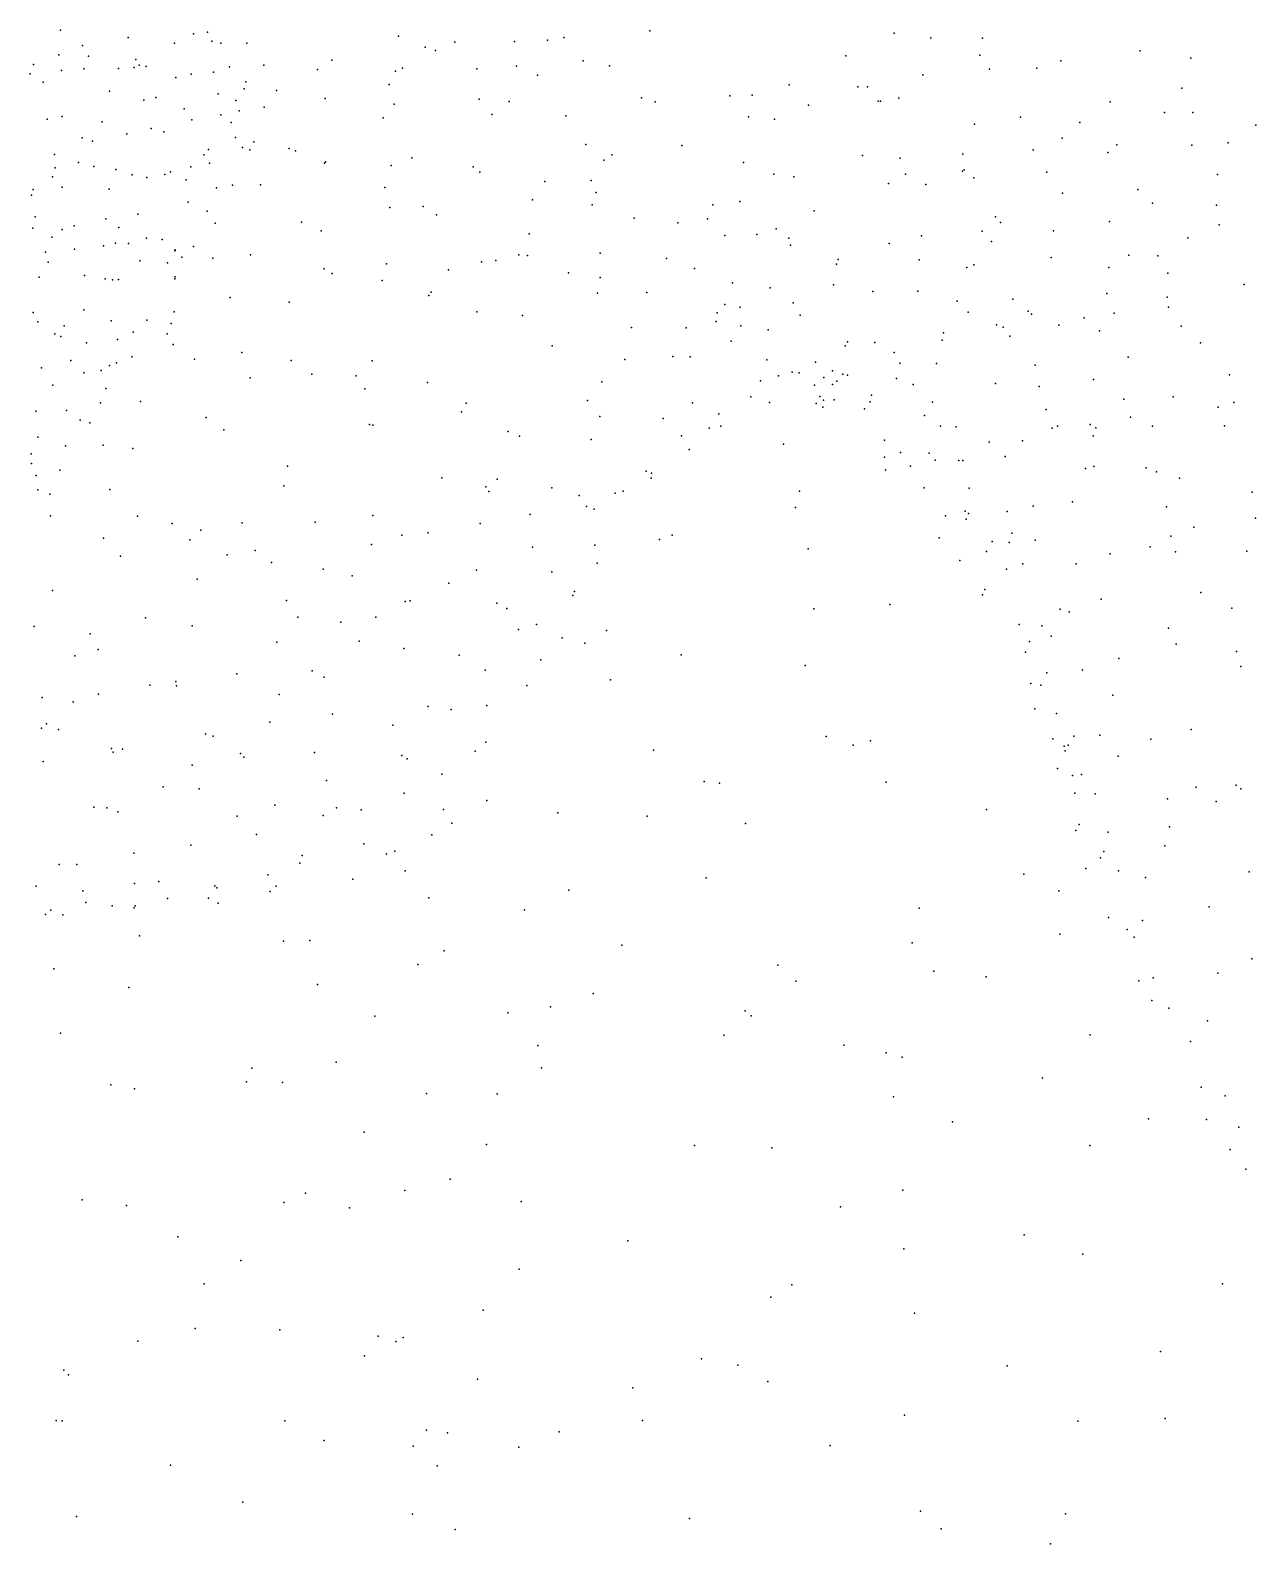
# Model space of a CAD drawing. Header units: metres. Extents: x -23.9 to 23.9, y -27.4 to 27.4.
# Drawn here: x 4.618 to 7.369, y -3.416 to -0.019 of the extents above; entities that cross this region are included whole.
import ezdxf

# ---------------------------------------------------------------- set-up
doc = ezdxf.new("R2010")
doc.units = ezdxf.units.M

msp = doc.modelspace()

# ---------------------------------------------------------------- linework, layer by layer
for p in [(4.6856, -0.0188, -12.6616), (4.9841, -0.0265, -24.4709), (5.0156, -0.0232, -13.576), (5.444, -0.0324, -24.3245), (6.009, -0.0203, 20.2875), (6.5573, -0.0253, 21.662), (4.7351, -0.0528, -15.0699), (4.8373, -0.0348, 24.6252), (4.9418, -0.048, -13.252), (5.0256, -0.0434, -14.656), (5.0457, -0.0479, 19.7812), (5.1039, -0.0479, -14.0198), (5.5042, -0.0564, 17.3899), (5.5271, -0.0642, 17.1009), (5.5712, -0.0458, 19.7664), (5.7046, -0.0443, -22.3132), (5.779, -0.0413, -5.5058), (5.8157, -0.0353, -24.4935), (6.6393, -0.0357, 21.9216), (6.7557, -0.0367, -22.8423), (7.1095, -0.065, 17.6085), (4.6247, -0.0954, -12.5273), (4.6819, -0.0739, -24.9971), (4.7485, -0.0768, -12.7371), (4.8544, -0.0845, -2.6799), (4.8619, -0.0975, -12.9464), (4.8777, -0.1004, 16.3746), (5.0652, -0.1005, -13.8914), (5.1417, -0.0971, -14.2504), (5.2946, -0.0862, -2.4373), (5.7096, -0.0995, 19.838), (5.8591, -0.0876, 20.0263), (5.9181, -0.0983, 17.3979), (6.449, -0.076, 17.3926), (6.7499, -0.075, 18.0321), (6.9313, -0.0872, 17.4885), (7.2233, -0.0811, 22.5028), (4.6176, -0.1169, -15.2202), (4.6462, -0.1353, -2.8042), (4.6881, -0.1091, 19.8083), (4.738, -0.1051, -6.1713), (4.8156, -0.1049, 21.7574), (4.8507, -0.1021, 19.8401), (4.9444, -0.1251, -13.3445), (4.9792, -0.117, -13.501), (5.029, -0.113, -25.274), (5.1013, -0.1346, 22.3747), (5.2626, -0.1067, 17.412), (5.4377, -0.1107, 23.8917), (5.4536, -0.104, -25.4845), (5.6204, -0.105, -25.0207), (5.7563, -0.1193, 17.4061), (6.6213, -0.1187, 21.7842), (6.7712, -0.1064, -5.1666), (6.8772, -0.1036, -1.1796), (4.7957, -0.1553, -12.8571), (5.0395, -0.1612, 24.2208), (5.0981, -0.1499, -14.0984), (5.1703, -0.1542, -14.4453), (5.4231, -0.1407, 23.2496), (6.1881, -0.1657, 17.4332), (6.2381, -0.1648, -22.4025), (6.3217, -0.1413, 20.8209), (6.4754, -0.1461, 21.2137), (6.4973, -0.1461, -1.4967), (7.2029, -0.1487, -0.8711), (4.8729, -0.1759, -13.0786), (4.8992, -0.1699, -13.1916), (4.9634, -0.1955, -14.7855), (5.0791, -0.1762, 19.748), (5.0869, -0.1996, 17.3933), (5.143, -0.1916, -21.8488), (5.2797, -0.1721, 19.7153), (5.4348, -0.1845, -5.6568), (5.6256, -0.1732, 19.7481), (5.6928, -0.1789, -2.1358), (5.9897, -0.1701, 20.1624), (6.0205, -0.1791, 17.4416), (6.3651, -0.1869, 17.84), (6.5216, -0.1778, 21.3509), (6.5263, -0.1783, 17.4437), (6.5675, -0.1715, 21.5313), (7.0418, -0.1796, 17.6386), (7.1645, -0.2032, 17.7718), (7.2274, -0.2036, -22.3587), (4.6556, -0.2184, -12.6339), (4.6896, -0.2126, -15.2031), (4.7788, -0.2245, -15.0842), (4.9804, -0.2198, -13.6253), (5.0457, -0.2086, -13.9114), (5.069, -0.2256, -2.5484), (5.4102, -0.215, 19.691), (5.654, -0.2078, 17.3345), (5.8199, -0.2111, 19.8909), (6.2298, -0.2132, 20.5518), (6.2883, -0.2184, -1.6491), (6.7378, -0.2295, 17.4874), (6.8412, -0.214, 22.1489), (6.9737, -0.2256, 18.2653), (7.369, -0.2316, 18.4135), (4.7339, -0.2599, 24.3947), (4.7576, -0.2675, -12.8516), (4.8346, -0.251, -12.9962), (4.8892, -0.239, -14.9122), (4.9172, -0.2467, -13.3692), (5.0785, -0.2593, -14.1236), (5.1197, -0.2691, -14.3248), (6.9345, -0.2613, 22.251), (7.3072, -0.2717, -4.7018), (4.6719, -0.2973, -12.7101), (5.0076, -0.2983, -13.8471), (5.0178, -0.2866, 16.6409), (5.0941, -0.2821, -14.5959), (5.1109, -0.2869, 22.8364), (5.1991, -0.284, 23.2082), (5.2132, -0.2893, 19.6939), (5.474, -0.3054, -21.8572), (5.8651, -0.2754, 17.5073), (5.9232, -0.2987, 17.6221), (6.0807, -0.2776, 17.51), (6.4861, -0.3002, 21.0981), (6.5709, -0.3056, 21.3886), (6.7116, -0.2967, 18.2434), (6.8693, -0.2871, 17.6569), (7.0369, -0.2928, 17.8001), (7.0569, -0.2763, 22.3893), (7.2257, -0.2768, 17.9286), (4.6736, -0.3277, -15.2723), (4.7262, -0.3157, 17.3538), (4.7603, -0.3246, 22.0251), (4.8095, -0.3314, -15.0416), (4.9322, -0.3362, -14.7983), (4.9779, -0.3255, 17.3757), (5.0199, -0.3173, -14.6903), (5.2785, -0.3174, 17.4842), (5.2803, -0.3138, 17.1477), (5.4276, -0.3224, 17.5375), (5.6123, -0.325, 19.6804), (5.6272, -0.3373, 17.5489), (5.9056, -0.3104, -1.9386), (6.2191, -0.3154, 20.4385), (6.7108, -0.3347, -1.2229), (6.7146, -0.3317, 21.8085), (6.9003, -0.3372, -1.0541), (4.6679, -0.3475, 19.8527), (4.689, -0.3708, -15.1501), (4.8463, -0.343, -13.1638), (4.8791, -0.3495, -13.3223), (4.9201, -0.3425, -13.5011), (4.9677, -0.3546, 19.802), (5.0356, -0.3724, -14.4984), (5.0719, -0.3666, -14.2263), (5.1347, -0.3661, 17.4309), (5.4134, -0.3718, 19.6166), (5.7729, -0.3586, 17.5644), (5.8768, -0.3561, 19.8354), (6.2869, -0.3421, 20.5676), (6.3322, -0.348, 17.5601), (6.5448, -0.3626, 21.2244), (6.583, -0.3417, 17.572), (6.6284, -0.365, 21.5365), (6.7362, -0.3504, -22.3029), (7.283, -0.3428, 22.4229), (4.6207, -0.3886, 16.2328), (4.6239, -0.3763, 21.7656), (4.7946, -0.3757, -14.9387), (4.9719, -0.4046, 23.001), (5.7454, -0.3995, 19.7156), (5.8878, -0.3826, -5.437), (6.211, -0.4028, 17.5973), (6.935, -0.3841, 17.8513), (7.1045, -0.376, 18.4651), (7.1374, -0.4068, 18.0475), (4.6285, -0.4374, -12.7109), (4.859, -0.4318, 17.3615), (5.0151, -0.4249, -14.0387), (5.4251, -0.4166, 17.3684), (5.5001, -0.4141, 17.6013), (5.5295, -0.4334, 19.5839), (5.8789, -0.4108, -21.9076), (5.9731, -0.4402, 19.8787), (6.1503, -0.4107, 20.2257), (6.3773, -0.4244, 20.7233), (6.7846, -0.4376, 17.8143), (7.281, -0.4113, 18.1477), (4.6233, -0.4629, -15.0388), (4.6891, -0.4659, -12.8398), (4.7165, -0.4581, -14.8414), (4.7876, -0.442, -14.7563), (4.8164, -0.4615, -14.6449), (5.0326, -0.4519, -14.1521), (5.2268, -0.4492, -2.4403), (5.2705, -0.4689, 19.6752), (5.7376, -0.4754, 19.6057), (6.0717, -0.4514, 17.6302), (6.1383, -0.442, 17.9205), (6.2922, -0.4643, -5.0927), (6.7545, -0.4696, 21.7689), (6.7961, -0.4504, 21.9019), (6.9153, -0.4693, 17.9599), (7.0405, -0.448, 22.305), (7.2869, -0.4555, 18.6115), (4.6662, -0.4833, -6.3337), (4.7818, -0.503, -13.0668), (4.8088, -0.4965, -13.182), (4.8383, -0.4977, -13.3189), (4.8785, -0.4857, -14.4577), (4.9134, -0.4885, -13.6513), (4.9838, -0.5044, -6.0169), (6.1768, -0.4797, -1.6302), (6.249, -0.4771, 20.3645), (6.3208, -0.4852, 17.6549), (6.3242, -0.5012, 20.5273), (6.546, -0.4974, 21.0906), (6.6188, -0.48, 21.3672), (6.7758, -0.4927, 18.4656), (7.2165, -0.4848, 22.3662), (4.6518, -0.5168, 22.3577), (4.6581, -0.5394, -14.7106), (4.7171, -0.51, 19.8791), (4.8637, -0.5365, -13.4834), (4.9257, -0.5409, -13.7727), (4.9419, -0.5136, -14.2569), (4.943, -0.5116, 23.5838), (4.9578, -0.5281, 16.925), (5.0274, -0.5302, 17.4306), (5.1119, -0.5227, 17.1882), (5.4175, -0.5428, 17.6197), (5.6305, -0.5388, -21.6695), (5.6629, -0.5353, 19.5059), (5.7147, -0.5225, 17.6857), (5.7342, -0.5243, 17.6788), (5.8975, -0.5189, 19.5856), (6.0463, -0.5308, 19.6875), (6.4318, -0.5332, 17.7739), (6.6133, -0.5341, 17.8675), (6.9098, -0.5289, 22.0931), (7.0839, -0.5237, -22.0339), (7.1492, -0.5254, -0.7492), (4.6379, -0.5732, 22.6669), (4.739, -0.5692, 23.0613), (4.7854, -0.5767, 23.3168), (4.9423, -0.577, -14.0695), (4.9426, -0.5722, -13.8888), (5.2778, -0.5546, 17.557), (5.2954, -0.5647, -21.5275), (5.5563, -0.5567, -2.1447), (5.8258, -0.563, -1.9033), (5.8975, -0.5739, 17.7139), (6.1091, -0.5534, 19.9841), (6.4278, -0.5441, 20.7544), (6.7201, -0.5516, -4.8008), (6.736, -0.5453, 17.9463), (7.0389, -0.5515, 18.1584), (7.1718, -0.5637, 18.2455), (4.8021, -0.5787, 17.3634), (4.8158, -0.5782, -14.3018), (5.408, -0.5804, 19.6195), (5.5179, -0.6064, 19.5187), (5.8911, -0.6092, 19.4456), (6.0021, -0.6073, 19.5194), (6.1944, -0.586, 20.1694), (6.2789, -0.597, 17.7889), (6.4208, -0.5902, -1.3647), (6.5095, -0.6054, 17.9186), (6.6101, -0.6046, 21.19), (7.0349, -0.61, 22.2218), (7.3432, -0.5893, 18.466), (5.0664, -0.6185, 19.7682), (5.199, -0.6288, 19.7113), (5.5124, -0.6138, -5.5939), (6.1769, -0.6344, 19.8322), (6.2112, -0.6407, 20.0443), (6.3303, -0.6304, 20.4388), (6.6986, -0.6267, 21.4497), (6.8233, -0.6222, 18.1094), (7.1705, -0.6177, 18.4336), (7.1728, -0.6407, 18.5859), (4.6241, -0.6526, 19.9027), (4.6349, -0.6734, 23.7898), (4.7377, -0.646, 23.5651), (4.7993, -0.6713, -14.058), (4.8796, -0.6694, -13.7209), (4.9337, -0.6767, -21.3093), (4.9405, -0.651, 17.4265), (5.6204, -0.6509, 17.7494), (5.7224, -0.659, 19.3408), (6.1576, -0.6726, 18.2992), (6.1596, -0.6527, 17.8093), (6.3464, -0.6583, 17.9126), (6.7233, -0.6519, -1.0692), (6.8579, -0.6494, 18.2475), (6.8654, -0.6557, 21.8696), (6.9836, -0.6644, 18.5025), (7.0509, -0.6535, -4.4842), (4.673, -0.7003, -12.946), (4.686, -0.7064, -14.166), (4.6934, -0.682, -2.766), (4.8132, -0.7132, -13.9086), (4.8483, -0.6965, 19.8495), (4.9248, -0.7005, -2.6117), (5.9678, -0.6858, 18.1055), (6.0902, -0.6864, 19.4568), (6.2132, -0.6823, 19.7125), (6.2746, -0.6912, 20.2126), (6.668, -0.6979, 18.1863), (6.7867, -0.6799, 21.631), (6.8019, -0.685, 18.4084), (6.8169, -0.7053, 18.5588), (6.927, -0.6805, 18.7107), (7.0185, -0.6932, 18.7096), (7.2013, -0.6827, 18.7354), (4.7435, -0.7204, -13.1606), (4.9383, -0.7241, 17.207), (5.0926, -0.7424, 17.5269), (5.7892, -0.7269, 17.8192), (6.1912, -0.7168, -1.5108), (6.447, -0.7273, 20.6555), (6.4526, -0.7178, 18.0589), (6.514, -0.7195, 20.831), (6.5573, -0.742, 18.3479), (6.665, -0.7147, 18.4291), (7.2447, -0.7202, 22.3148), (4.6429, -0.7767, -14.0392), (4.7085, -0.7602, -13.0497), (4.7956, -0.7715, -13.4626), (4.811, -0.765, -13.76), (4.8459, -0.7521, 17.4127), (4.9862, -0.757, 19.8074), (5.2031, -0.7598, -2.3845), (5.3856, -0.7606, 17.674), (5.9523, -0.7577, 17.8566), (6.0605, -0.7509, 19.3408), (6.099, -0.7515, 17.9223), (6.2711, -0.7585, 19.524), (6.3809, -0.764, 18.5992), (6.5699, -0.7662, 18.6442), (6.6523, -0.767, 21.1606), (6.8741, -0.7708, 21.7699), (7.0825, -0.7528, 22.2185), (4.6681, -0.8152, -13.8786), (4.7379, -0.7875, 19.8781), (4.7767, -0.7824, 17.0161), (5.1112, -0.7992, 19.7548), (5.2495, -0.7905, 17.6163), (5.3492, -0.7942, 19.6083), (5.5096, -0.8094, 19.4352), (5.9012, -0.8078, -5.1837), (6.2573, -0.806, 19.3037), (6.2974, -0.7944, -4.8284), (6.3284, -0.7864, 18.1224), (6.3441, -0.7881, 19.8149), (6.3783, -0.8151, 18.5588), (6.3996, -0.7979, 20.1911), (6.4188, -0.7836, 20.4893), (6.4191, -0.8139, -21.6252), (6.4285, -0.8065, 19.3971), (6.442, -0.791, 18.4312), (6.4528, -0.7929, 18.2457), (6.5623, -0.8008, 18.8126), (6.5995, -0.8138, 20.9712), (6.7844, -0.812, 18.8933), (7.0044, -0.8026, 22.0883), (7.3099, -0.7921, 18.9886), (4.787, -0.8228, -13.6343), (5.369, -0.824, 17.6834), (6.2355, -0.8416, 19.0987), (6.3902, -0.8409, 19.1165), (6.3983, -0.849, 19.7099), (6.4226, -0.8486, 20.3421), (6.5064, -0.8378, 19.2623), (6.8831, -0.8187, -0.8528), (7.0726, -0.8468, 18.9227), (7.1834, -0.8414, 19.0573), (4.6298, -0.8741, -12.9668), (4.6992, -0.8724, -13.146), (4.7756, -0.8551, -6.3415), (4.8648, -0.8523, 19.8477), (5.5855, -0.8754, 19.3266), (5.5961, -0.8558, 17.8011), (5.8687, -0.8496, 18.2712), (6.1048, -0.8552, 19.2123), (6.1636, -0.8795, 18.2109), (6.2776, -0.8547, 18.7201), (6.382, -0.8563, 19.5315), (6.3974, -0.8648, 18.9015), (6.4906, -0.8688, 19.0297), (6.5031, -0.8525, 20.6142), (6.6433, -0.8537, 19.2989), (6.8984, -0.8699, 19.042), (7.2844, -0.865, 22.2869), (7.3195, -0.8541, 19.1187), (4.7295, -0.8943, -13.3119), (4.7515, -0.9003, -13.4203), (5.0129, -0.8879, 19.8002), (5.0519, -0.9156, 17.561), (5.3792, -0.904, -21.2965), (5.3864, -0.9052, -2.1515), (5.8967, -0.8855, 18.056), (6.0386, -0.8903, 18.1549), (6.1417, -0.9122, 18.9195), (6.1678, -0.9075, 18.6418), (6.6255, -0.8834, 19.073), (6.6612, -0.9074, 19.4838), (6.6961, -0.9093, 21.1408), (6.912, -0.912, 21.7213), (6.9236, -0.9077, -21.6439), (6.9974, -0.9039, 19.1377), (7.0097, -0.9112, 21.9862), (7.0881, -0.887, 22.1632), (7.1369, -0.9077, 19.1816), (7.2987, -0.9066, -21.5568), (4.6347, -0.9323, -13.5955), (4.7813, -0.9502, 17.4431), (5.6906, -0.9197, 17.8839), (5.7158, -0.9299, 19.1669), (5.8768, -0.9377, -1.6897), (6.0798, -0.9291, 19.0533), (6.309, -0.948, -1.3026), (6.5355, -0.9392, 19.97), (6.7708, -0.9432, 21.3062), (6.8451, -0.9404, 21.51), (7.0038, -0.9291, 19.3631), (4.62, -0.9692, 17.3723), (4.6968, -0.9518, -2.7605), (4.8482, -0.9579, 17.4256), (6.0973, -0.9599, 18.6962), (6.5357, -0.9767, 19.6637), (6.5711, -0.9667, 20.5707), (6.6359, -0.9679, -4.4073), (6.6491, -0.9838, 20.8013), (6.7026, -0.9844, 20.9871), (6.7111, -0.9843, 18.9292), (6.8067, -0.9754, 19.5298), (4.6206, -0.9911, -13.4593), (4.6309, -1.018, -13.3501), (4.6842, -1.0061, -13.2428), (5.1953, -0.9976, 19.6755), (6.0005, -1.0081, 18.5491), (6.0123, -1.0128, -4.9245), (6.5374, -1.0052, 20.3574), (6.5938, -0.9976, -1.0283), (6.9871, -1.0025, 19.4922), (7.0053, -0.9977, 21.882), (7.1228, -1.0008, 19.4274), (7.1462, -1.0102, -4.0159), (4.6349, -1.0501, -13.0785), (4.7964, -1.0496, 19.8675), (5.1871, -1.0414, 17.6749), (5.5415, -1.0237, 19.305), (5.6408, -1.0437, 17.9366), (5.6658, -1.0261, -1.846), (5.7883, -1.0455, 18.0622), (6.0115, -1.024, 18.3888), (6.6242, -1.0457, 19.7425), (6.7254, -1.0465, 21.1857), (7.1979, -1.0239, 22.2348), (4.6615, -1.0598, 17.2609), (5.6468, -1.0543, -5.2281), (5.8501, -1.0633, 18.9636), (5.9306, -1.058, 18.2585), (5.9487, -1.0537, 18.7772), (6.3445, -1.0532, 18.8799), (6.8696, -1.087, -0.744), (6.9575, -1.0771, 21.6676), (7.3607, -1.0556, 19.3733), (4.6631, -1.1085, 19.8873), (4.8585, -1.1092, 17.5309), (5.3864, -1.1082, 17.833), (5.7398, -1.106, 19.0557), (5.8663, -1.0881, 18.6745), (5.8839, -1.0938, -21.3342), (6.3357, -1.0902, -21.3964), (6.6722, -1.1084, 20.5748), (6.7169, -1.0983, 20.2117), (6.7186, -1.1159, 19.8541), (6.724, -1.1036, 19.9951), (6.811, -1.0989, 19.7324), (7.1686, -1.0884, 19.5515), (7.3685, -1.1142, 22.2416), (4.9361, -1.1256, 19.8341), (5.0009, -1.1412, 17.6335), (5.0937, -1.1247, 19.7231), (5.2576, -1.1229, 19.554), (5.4522, -1.1519, 19.3326), (5.5113, -1.147, 17.9301), (5.628, -1.1259, 19.1622), (6.0587, -1.152, -1.4324), (6.8211, -1.148, -21.3719), (7.1785, -1.1541, 22.1588), (7.2299, -1.1342, -0.5109), (4.782, -1.1585, 17.6149), (4.976, -1.1623, 17.7861), (5.1225, -1.1862, 17.7328), (5.3837, -1.1729, 18.2688), (5.7455, -1.1793, 18.127), (5.885, -1.1743, 18.7773), (6.0301, -1.1615, 18.8769), (6.3638, -1.1831, -1.1483), (6.6585, -1.1578, 20.4049), (6.7643, -1.1888, 21.2172), (6.7776, -1.1667, 20.9364), (6.8154, -1.1683, 20.1304), (6.874, -1.1633, 21.4589), (7.1322, -1.1782, 22.0318), (7.3488, -1.1878, 19.5941), (4.8203, -1.1989, 19.8362), (5.0596, -1.1963, -2.509), (5.1589, -1.2135, 18.0817), (5.8905, -1.215, 18.5542), (6.7043, -1.209, 19.0503), (6.8462, -1.2161, 19.9629), (6.9656, -1.2166, 19.8565), (7.0418, -1.194, 21.7705), (7.1891, -1.1895, 19.7086), (4.9924, -1.2511, -6.0834), (5.2749, -1.2284, 17.8479), (5.3401, -1.2431, 19.3991), (5.6192, -1.2306, 18.0469), (5.7885, -1.2345, 18.9316), (6.8093, -1.2282, 21.3435), (4.6679, -1.2765, 17.5312), (5.557, -1.26, 19.161), (5.8358, -1.2879, 18.352), (5.8397, -1.2789, 18.6952), (6.7558, -1.2862, -3.9655), (6.7608, -1.2738, 20.4768), (7.2456, -1.2807, 19.8157), (5.1932, -1.2984, 19.5226), (5.459, -1.3011, 19.241), (5.4707, -1.2998, 18.5858), (5.6648, -1.3048, 19.0222), (5.6876, -1.3169, 18.1756), (6.377, -1.3178, -4.1845), (6.5474, -1.3074, -0.93), (6.9301, -1.3185, 21.5654), (6.9504, -1.3242, 20.235), (7.0217, -1.2959, 19.9622), (7.315, -1.3161, 22.1847), (4.6262, -1.3568, 19.8136), (4.876, -1.3377, 17.6906), (4.9809, -1.3553, -20.9656), (5.2187, -1.336, 18.3794), (5.3149, -1.3473, 17.9488), (5.3934, -1.3363, -21.0346), (5.7544, -1.3524, 18.8545), (6.8376, -1.3523, 21.3985), (6.8889, -1.3554, 20.3807), (4.7524, -1.3736, 17.6433), (5.1713, -1.3924, 17.8959), (5.3563, -1.39, 19.2988), (5.7137, -1.3642, 18.9734), (5.8116, -1.3828, 18.4733), (5.9114, -1.366, -21.1345), (6.8612, -1.3906, 20.8391), (6.9096, -1.3789, 19.1816), (7.1734, -1.3606, 22.0083), (4.7175, -1.4232, -2.7409), (4.7701, -1.4088, 19.7503), (5.4563, -1.4068, 18.8061), (5.5808, -1.4216, -1.8719), (5.8628, -1.3944, -4.7659), (6.0791, -1.4209, 19.0695), (6.8519, -1.4149, 21.0759), (7.1901, -1.3971, 20.0416), (7.326, -1.4134, -3.5483), (5.2502, -1.4569, -2.307), (5.639, -1.4553, 18.2372), (5.7636, -1.4319, 18.6558), (6.3572, -1.4447, 19.1255), (6.98, -1.4543, 21.66), (7.0616, -1.4286, 20.2407), (7.3355, -1.4471, 20.0149), (4.8864, -1.4885, 18.3392), (4.9444, -1.4805, 17.8236), (4.946, -1.4904, 19.5701), (5.0812, -1.4632, 19.5075), (5.2778, -1.4705, -5.6917), (5.7322, -1.4899, 18.429), (5.9202, -1.4767, -1.4537), (6.8637, -1.4848, 21.2379), (6.8868, -1.4887, 20.9433), (6.9001, -1.4613, 20.6399), (4.6443, -1.5165, 18.1261), (4.7138, -1.5259, -6.6279), (4.7708, -1.5093, 17.7842), (5.1767, -1.5101, 17.9762), (7.048, -1.5114, 20.3444), (5.2961, -1.554, 19.2695), (5.5109, -1.5365, 18.1853), (5.5623, -1.5434, 18.995), (5.6428, -1.5344, 18.8468), (6.8731, -1.5419, 21.4686), (6.9219, -1.5523, 20.7655), (4.6431, -1.5852, 19.662), (4.6543, -1.5758, -20.7933), (4.6813, -1.5884, 17.8426), (5.1558, -1.5721, 19.3682), (5.4318, -1.5785, 19.1126), (7.2239, -1.5884, 20.1426), (5.0111, -1.5981, 18.7233), (5.0279, -1.6032, 19.4229), (5.6401, -1.6164, 18.7363), (6.4045, -1.6039, -3.8413), (6.4654, -1.6238, 19.2969), (6.5039, -1.6139, -0.8541), (6.9132, -1.6093, 21.1417), (6.9388, -1.6254, 21.5904), (6.9477, -1.6238, -3.5076), (6.9608, -1.6035, 20.5636), (7.0193, -1.601, 21.7357), (7.1333, -1.6104, 21.9246), (4.6469, -1.6604, 18.4474), (4.8002, -1.631, 17.9335), (4.8041, -1.639, 19.515), (4.8248, -1.6326, -2.6669), (5.0893, -1.6425, 18.0494), (5.0968, -1.6506, -2.4565), (5.2557, -1.6399, 18.1066), (5.4521, -1.6464, 19.1831), (5.4635, -1.6545, -2.0214), (5.6164, -1.637, -4.9527), (6.0169, -1.6347, 19.2499), (6.9415, -1.6365, 20.9095), (7.0601, -1.6484, 20.4236), (4.9814, -1.6683, -6.2225), (5.5414, -1.6885, 18.8559), (6.924, -1.6756, 21.3018), (6.9573, -1.6914, -0.4816), (6.9775, -1.6897, 20.7417), (4.9158, -1.717, 19.3599), (4.9967, -1.7213, 18.1063), (5.283, -1.7026, -20.8391), (5.4574, -1.7314, 18.9838), (6.1309, -1.7052, -4.0392), (6.1654, -1.709, -20.9258), (6.5391, -1.7066, -20.9174), (6.9632, -1.7313, 21.0742), (7.2351, -1.7181, 20.1969), (7.3253, -1.7133, -0.3653), (7.3352, -1.7212, 20.1043), (4.7605, -1.763, 19.3741), (4.7895, -1.764, 18.8385), (5.1668, -1.758, 18.2087), (5.3049, -1.7643, -5.5063), (5.6427, -1.7476, -1.7829), (7.0084, -1.733, 21.7199), (7.1712, -1.7443, 20.3168), (7.2798, -1.7496, 21.9348), (4.8139, -1.7728, 18.1001), (5.0823, -1.7832, 19.1078), (5.2753, -1.7813, 19.1045), (5.3606, -1.7685, 18.2896), (5.5455, -1.768, 18.4442), (5.5644, -1.7989, 18.6475), (5.8018, -1.7757, -4.4046), (6.0025, -1.7829, -1.3078), (6.2238, -1.7991, -1.0578), (6.7643, -1.7679, 19.4615), (5.1253, -1.824, 19.1204), (5.5191, -1.8244, 19.3542), (6.9652, -1.8147, 21.4058), (6.9727, -1.8016, 21.2684), (7.0378, -1.8185, 20.6294), (7.1757, -1.8065, 21.8273), (4.8498, -1.8657, 19.1976), (4.9783, -1.8481, 18.2492), (5.3667, -1.845, -2.1447), (5.4175, -1.8674, -5.1985), (5.436, -1.8617, 18.8061), (7.0279, -1.8619, 20.9212), (7.1646, -1.8492, -3.2412), (4.6826, -1.8913, -2.7585), (4.7219, -1.8912, 18.2068), (5.2232, -1.8883, 18.4255), (5.2283, -1.8708, 18.9712), (6.9874, -1.9, 21.634), (7.0207, -1.8763, 21.061), (4.8517, -1.934, 18.3361), (4.9061, -1.9295, 19.0874), (5.151, -1.9148, -5.9319), (5.3421, -1.9245, 18.5562), (5.459, -1.9058, 18.6587), (6.1354, -1.9213, 19.5096), (6.8486, -1.9133, -0.4935), (7.061, -1.9057, 20.7459), (7.1216, -1.9207, 20.5209), (7.3543, -1.9076, 21.884), (4.6309, -1.9398, 19.001), (4.7357, -1.9507, 19.1411), (4.9258, -1.9674, 18.5953), (5.0181, -1.9672, 18.8006), (5.032, -1.9393, 18.4252), (5.0364, -1.9439, 18.9387), (5.1559, -1.9522, 18.805), (5.1696, -1.9402, 18.5383), (5.5128, -1.9665, -1.9494), (5.8265, -1.9492, 19.502), (6.9268, -1.9506, -20.7377), (4.6516, -2.0035, 18.7729), (4.6637, -1.9942, 18.616), (4.6905, -2.004, 18.9094), (4.7423, -1.9765, 18.4528), (4.8013, -1.9842, 18.6697), (4.8507, -1.9885, -6.5747), (4.8529, -1.9845, 18.8179), (5.0392, -1.9783, 19.3521), (5.7269, -1.9934, -1.6664), (6.6136, -1.9893, -0.6712), (7.2643, -1.9864, 20.3434), (7.0384, -2.0104, 21.4362), (7.0801, -2.0376, 21.0963), (7.1149, -2.0167, 20.6561), (4.8629, -2.0518, -2.6291), (5.1861, -2.0636, -2.3632), (5.2451, -2.0621, 19.5266), (6.5973, -2.0674, -3.261), (6.9291, -2.0476, 19.6419), (7.0958, -2.0542, 21.5778), (5.5469, -2.0848, 19.566), (5.9457, -2.0725, -3.8503), (7.3601, -2.1034, 20.2759), (4.6705, -2.1259, -6.9743), (5.4879, -2.1162, -4.9007), (6.2957, -2.1171, -20.7688), (6.6462, -2.1306, 19.6856), (7.2842, -2.1355, 19.6106), (4.8386, -2.1673, 19.4193), (5.2627, -2.1608, -5.6887), (6.3362, -2.1534, -0.872), (6.7641, -2.1433, -0.5328), (7.1065, -2.1524, 21.2955), (7.1388, -2.1454, 21.4853), (5.8812, -2.181, 19.6551), (7.136, -2.1969, 21.1608), (5.3909, -2.2316, -20.5986), (5.6895, -2.2241, -4.074), (5.7858, -2.2108, -20.6768), (6.2229, -2.2195, 19.7078), (6.2363, -2.2314, -3.3295), (7.1739, -2.2139, 20.819), (4.6854, -2.2699, -20.4281), (6.1747, -2.2746, -1.0709), (6.9969, -2.2736, -2.9461), (7.2607, -2.2426, 20.5312), (5.7572, -2.2975, -1.6198), (6.4444, -2.2968, 19.7755), (7.2224, -2.2885, 20.6891), (5.3041, -2.3354, -2.2163), (6.5391, -2.3143, -0.6911), (6.5749, -2.3241, -20.6326), (5.1149, -2.3482, -2.4079), (5.7655, -2.3475, -3.7657), (6.8904, -2.37, 19.7314), (4.7982, -2.3857, 19.5514), (4.852, -2.3948, -2.6214), (5.1034, -2.3794, -20.4815), (5.1841, -2.3807, -5.9319), (5.5069, -2.4052, -1.9474), (5.6656, -2.406, 19.7505), (7.2466, -2.3914, 20.7779), (7.3005, -2.4107, 21.3194), (6.5559, -2.4127, -2.9709), (6.688, -2.4687, -0.5539), (7.1286, -2.4626, 19.7149), (7.2581, -2.4637, 20.9589), (5.3671, -2.4923, -5.3554), (7.3312, -2.4809, -0.2315), (5.6417, -2.5195, -1.7671), (6.1092, -2.5219, -3.1654), (6.2828, -2.5277, 19.8594), (6.9962, -2.5218, -0.3569), (7.3113, -2.5314, 20.7514), (7.3468, -2.5756, 21.0646), (5.5603, -2.5978, -4.0971), (4.7342, -2.6442, -7.2542), (5.2357, -2.629, -2.2952), (5.4586, -2.6234, -4.5045), (5.7197, -2.6477, -3.467), (6.5768, -2.6226, 19.8215), (4.8336, -2.6565, -2.6239), (5.1867, -2.6499, -6.169), (5.3342, -2.6617, -5.8002), (6.437, -2.6596, -0.739), (4.9491, -2.7273, -20.3017), (5.9591, -2.7359, -20.6138), (6.8488, -2.7225, 19.7877), (5.0907, -2.7804, 19.7232), (6.5787, -2.7539, -2.7148), (6.9807, -2.7663, -0.3321), (5.7149, -2.7996, -1.6643), (5.0083, -2.8327, -2.472), (6.3278, -2.835, -0.8779), (7.2946, -2.8326, -0.2014), (6.2804, -2.8627, -20.6742), (5.6342, -2.8917, 19.8689), (6.6025, -2.8982, 19.8463), (4.9875, -2.933, -6.878), (5.1777, -2.9358, -2.328), (5.399, -2.95, 19.8319), (5.4549, -2.9534, -4.9176), (4.8591, -2.9616, -7.2161), (5.4381, -2.9621, -4.4762), (7.1551, -2.9847, 19.7655), (5.3682, -2.994, -20.4483), (6.1243, -3.0012, -1.1367), (6.2064, -3.0151, -2.7372), (6.8109, -3.017, -0.3896), (4.6926, -3.0267, 19.6967), (4.7035, -3.037, -2.7123), (5.6218, -3.0466, -3.4461), (6.2739, -3.0516, 19.9159), (5.9705, -3.0664, 19.9226), (4.676, -3.1393, -7.8223), (4.6894, -3.1405, -20.0587), (5.189, -3.1398, -6.6561), (5.9919, -3.1394, -1.3049), (6.5803, -3.1275, -0.5597), (6.9694, -3.1412, 19.8121), (7.1654, -3.1352, -20.3811), (5.2771, -3.1841, -2.233), (5.507, -3.1612, 19.9071), (5.554, -3.1669, -1.8684), (5.8053, -3.1645, -3.0288), (5.4771, -3.1968, -3.8057), (5.7142, -3.1996, -20.5925), (6.4138, -3.1958, -20.7452), (4.9321, -3.2394, -2.5149), (5.5311, -3.2413, -5.6224), (5.0951, -3.3227, 19.8569), (4.7215, -3.3548, -2.6822), (5.4756, -3.3496, -6.0212), (6.0979, -3.3591, -1.171), (6.6167, -3.3427, -2.3904), (6.9418, -3.3492, -0.2737), (5.5716, -3.3841, -3.4596), (6.6625, -3.3829, 19.8792), (6.908, -3.416, 19.8025)]:
    msp.add_point(p)

doc.saveas('drawing.dxf')
